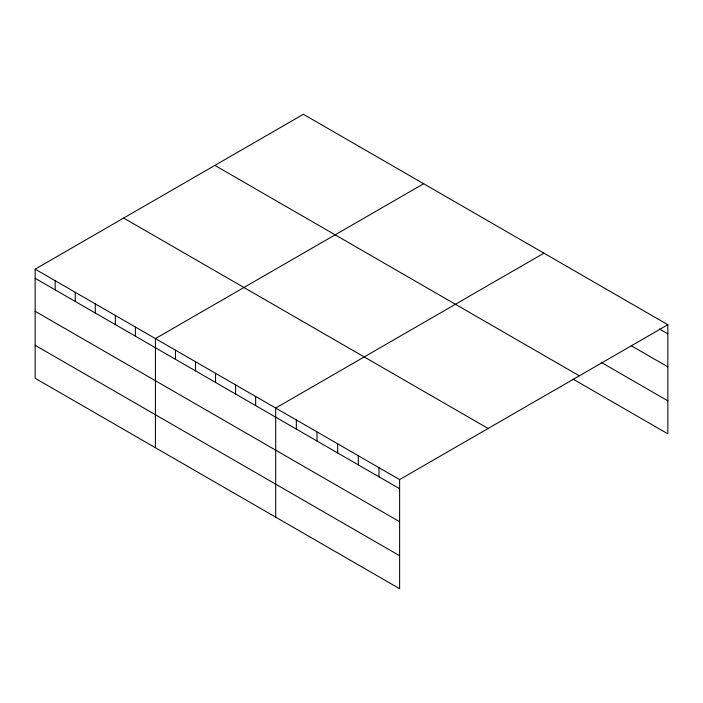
<?xml version="1.0" encoding="UTF-8"?>
<svg xmlns="http://www.w3.org/2000/svg" width="703" height="703" viewBox="0 0 703 703"><rect width="100%" height="100%" fill="white"/><g stroke="black" fill="none" stroke-linecap="round" stroke-linejoin="round"><path stroke-width="1.05" d="M35.15 269.161L399.612 479.578L399.612 588.71L35.15 378.284L35.15 269.161L303.388 114.29L667.85 324.716L667.85 433.839L573.033 379.102M423.663 183.729L155.425 338.6L155.425 447.723M543.929 253.168L275.699 408.039L275.699 517.162M399.612 479.578L667.85 324.716M659.405 328.978L667.85 333.855M631.241 345.718L667.85 366.852M601.197 362.361L667.85 400.851M214.872 165.398L579.334 375.815M123.666 218.053L488.128 428.47M35.15 278.3L399.612 488.717M35.15 311.297L399.612 521.714M35.15 345.296L399.612 555.713M378.961 467.653L378.961 476.801M358.31 455.729L358.31 464.876M337.651 443.804L337.651 452.952M317 431.879L317 441.027M296.35 419.955L296.35 429.102M255.646 396.466L255.646 405.605M235.602 384.893L235.602 394.031M215.557 373.319L215.557 382.458M195.513 361.746L195.513 370.885M175.469 350.173L175.469 359.312M135.38 327.027L135.38 336.166M115.336 315.454L115.336 324.593M95.283 303.881L95.283 313.02M75.239 292.307L75.239 301.446M55.194 280.734L55.194 289.873"/></g></svg>
